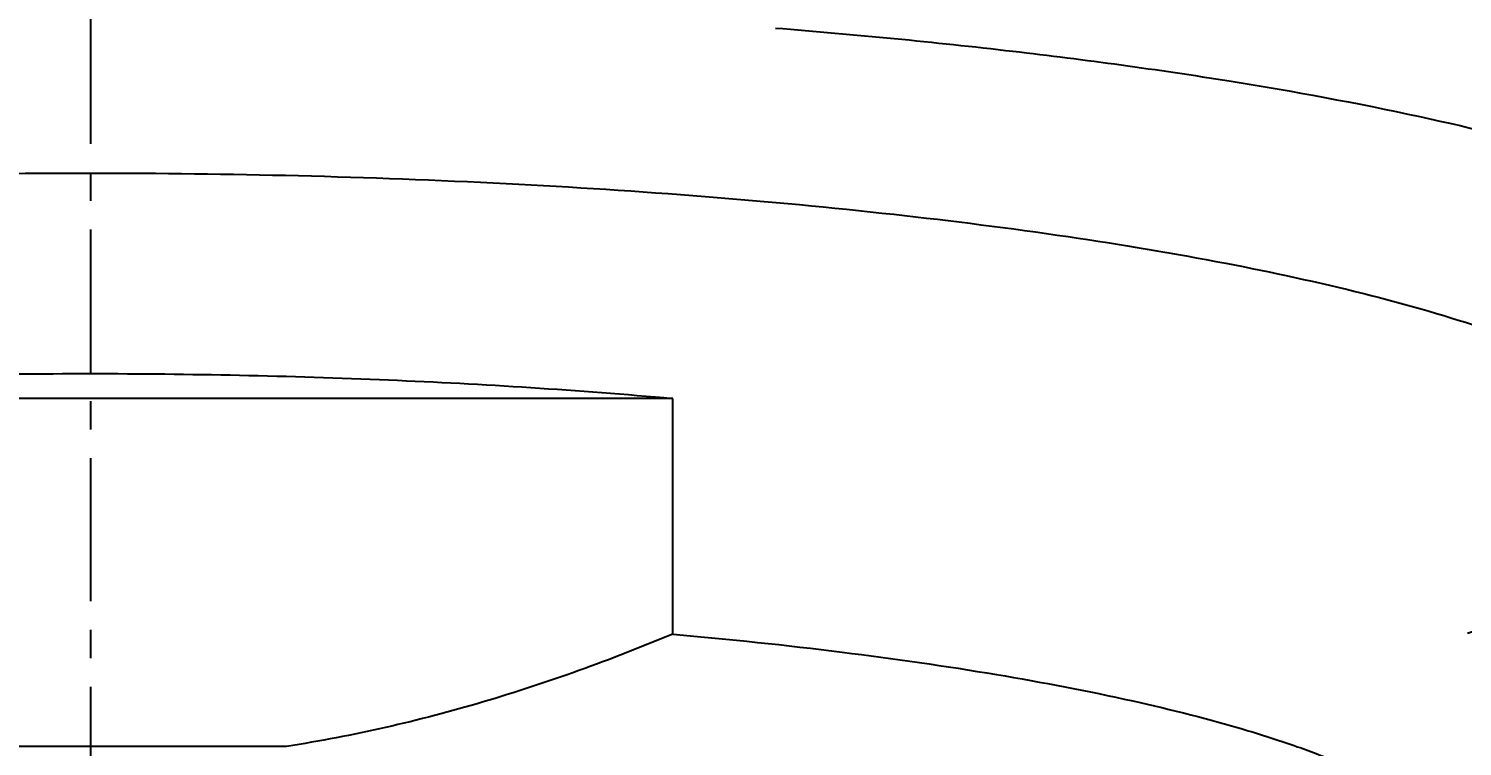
# Model space of a CAD drawing. Header units: millimetres. Extents: x 1091 to 1735, y 843 to 1297.
# Drawn here: x 1227.01 to 1239.55, y 1170.79 to 1177.07 of the extents above; entities that cross this region are included whole.
import ezdxf

# ---------------------------------------------------------------- set-up
doc = ezdxf.new("R2010")
doc.units = ezdxf.units.MM
doc.linetypes.add('CENTER', pattern=[2, 1.25, -0.25, 0.25, -0.25])
doc.styles.add('Daelim Dimension', font='')
doc.styles.get('Daelim Dimension').set_extended_font_data('나눔고딕')
doc.dimstyles.new('DEFAULT', dxfattribs={"dimscale": 2, "dimtxt": 2, "dimasz": 2, "dimexe": 0, "dimexo": 2, "dimgap": 1, "dimtad": 1, "dimdec": 1, "dimzin": 9, "dimdsep": 46, "dimtxsty": 'Daelim Dimension', "dimcen": 0.5, "dimclrd": 252, "dimclre": 252, "dimclrt": 3, "dimadec": 1, "dimazin": 0, "dimtfac": 1, "dimtdec": 1, "dimtix": 1, "dimtmove": 0, "dimatfit": 3, "dimfxl": 1, "dimtolj": 1, "dimtzin": 1, "dimlwd": 9, "dimlwe": 9, "dimarcsym": 0})

# ---------------------------------------------------------------- blocks, each defined once
blk = doc.blocks.new('*D2')
at = {"color": 5, "lineweight": 9, "transparency": 16777216}
for p, q in [((1191.26, 1184.522), (1162.128, 1184.522)), ((1162.128, 1180.522), (1162.128, 1129.395)), ((1249.048, 1125.395), (1162.128, 1125.395))]:
    blk.add_line(p, q, dxfattribs=at)
at = {"color": 5, "transparency": 16777216}
for points in [[(1161.461, 1180.522), (1162.795, 1180.522), (1162.128, 1184.522)], [(1161.461, 1129.395), (1162.795, 1129.395), (1162.128, 1125.395)]]:
    blk.add_solid(points, dxfattribs=at)
at = {"layer": 'Defpoints', "color": 0, "transparency": 16777216}
for p in [(1195.26, 1184.522), (1162.128, 1125.395), (1253.048, 1125.395)]:
    blk.add_point(p, dxfattribs=at)
at = {"color": 7, "transparency": 16777216, "insert": (1154.685, 1154.959), "char_height": 10, "attachment_point": 5, "rotation": 90, "style": 'Daelim Dimension'}
blk.add_mtext('\\A1;59', dxfattribs=at)

msp = doc.modelspace()

# ---------------------------------------------------------------- linework, layer by layer
at = {"color": 7, "linetype": 'CENTER'}
msp.add_line((1227.548, 1269.31), (1227.548, 1125.872), dxfattribs=at)
at = {"color": 7, "linetype": 'Continuous'}
for p, q in [((1232.642, 1173.833), (1222.454, 1173.833)), ((1232.642, 1171.772), (1232.642, 1173.833)), ((1229.265, 1170.79), (1225.832, 1170.79))]:
    msp.add_line(p, q, dxfattribs=at)
for points, knots in [([(1233.541, 1177.072), (1234.234, 1177.017), (1235.56, 1176.889), (1237.441, 1176.635), (1239.098, 1176.331), (1240.494, 1175.986), (1241.475, 1175.653), (1242.098, 1175.361), (1242.453, 1175.151), (1242.725, 1174.936), (1242.914, 1174.714), (1243.017, 1174.482), (1243.021, 1174.323), (1243.008, 1174.25)], [0, 0, 0, 0, 0.202658, 0.388343, 0.553029, 0.693574, 0.807562, 0.854242, 0.894084, 0.927422, 0.955007, 0.978358, 1, 1, 1, 1]), ([(1215.501, 1171.777), (1215.22, 1171.868), (1214.725, 1172.048), (1214.173, 1172.333), (1213.855, 1172.577), (1213.692, 1172.751), (1213.588, 1172.929), (1213.546, 1173.114), (1213.573, 1173.299), (1213.663, 1173.479), (1213.813, 1173.653), (1214.113, 1173.899), (1214.645, 1174.185), (1215.453, 1174.491), (1216.467, 1174.777), (1217.67, 1175.036), (1219.042, 1175.264), (1220.56, 1175.456), (1222.199, 1175.61), (1224.54, 1175.761), (1226.335, 1175.804), (1227.548, 1175.804)], [0, 0, 0, 0, 0.051741, 0.092089, 0.108182, 0.121828, 0.133496, 0.143962, 0.154298, 0.165617, 0.178768, 0.194285, 0.233373, 0.283838, 0.345488, 0.417626, 0.499239, 0.589074, 0.685689, 0.787507, 1, 1, 1, 1]), ([(1227.548, 1175.804), (1228.761, 1175.804), (1230.556, 1175.761), (1232.898, 1175.61), (1234.537, 1175.456), (1236.055, 1175.264), (1237.428, 1175.036), (1238.63, 1174.776), (1239.644, 1174.491), (1240.452, 1174.185), (1240.984, 1173.899), (1241.284, 1173.653), (1241.433, 1173.478), (1241.524, 1173.298), (1241.55, 1173.113), (1241.508, 1172.929), (1241.404, 1172.75), (1241.241, 1172.577), (1240.923, 1172.332), (1240.37, 1172.048), (1239.875, 1171.867), (1239.594, 1171.777)], [0, 0, 0, 0, 0.212491, 0.314308, 0.410922, 0.500753, 0.582362, 0.654495, 0.716136, 0.766592, 0.805669, 0.82118, 0.834326, 0.845642, 0.855977, 0.866445, 0.878118, 0.89177, 0.907872, 0.948239, 1, 1, 1, 1]), ([(1222.454, 1173.833), (1223.281, 1173.907), (1224.978, 1174.015), (1226.678, 1174.05), (1227.548, 1174.05)], [0, 0, 0, 0, 0.488217, 1, 1, 1, 1]), ([(1227.548, 1174.05), (1228.418, 1174.05), (1230.118, 1174.015), (1231.815, 1173.907), (1232.642, 1173.833)], [0, 0, 0, 0, 0.511783, 1, 1, 1, 1]), ([(1232.642, 1171.772), (1232.1, 1171.546), (1230.994, 1171.144), (1229.845, 1170.879), (1229.265, 1170.79)], [0, 0, 0, 0, 0.499744, 1, 1, 1, 1]), ([(1232.642, 1171.772), (1233.137, 1171.728), (1234.083, 1171.628), (1235.426, 1171.436), (1236.612, 1171.211), (1237.489, 1170.99), (1238.091, 1170.796), (1238.469, 1170.652), (1238.792, 1170.504), (1239.061, 1170.352), (1239.272, 1170.196), (1239.428, 1170.036), (1239.525, 1169.871), (1239.548, 1169.754), (1239.548, 1169.699)], [0, 0, 0, 0, 0.199815, 0.382766, 0.545526, 0.685296, 0.745898, 0.800064, 0.847716, 0.888904, 0.923873, 0.953178, 0.97792, 1, 1, 1, 1])]:
    msp.add_open_spline(points, degree=3, knots=knots, dxfattribs=at)

# ---------------------------------------------------------------- dimensions: what is measured, and where the dimension line sits
at = {"color": 7}
dim = msp.add_linear_dim(base=(1162.128, 1125.395), p1=(1195.26, 1184.522), p2=(1253.048, 1125.395), angle=90, dimstyle='DEFAULT', override={"dimtxt": 5, "dimdec": 0, "dimclrd": 5, "dimclre": 5, "dimclrt": 7}, dxfattribs=at)
dim.commit()
dim.dimension.update_dxf_attribs({"geometry": '*D2', "text_midpoint": (1162.128, 1154.959), "dimtype": 160})

doc.saveas('drawing.dxf')
